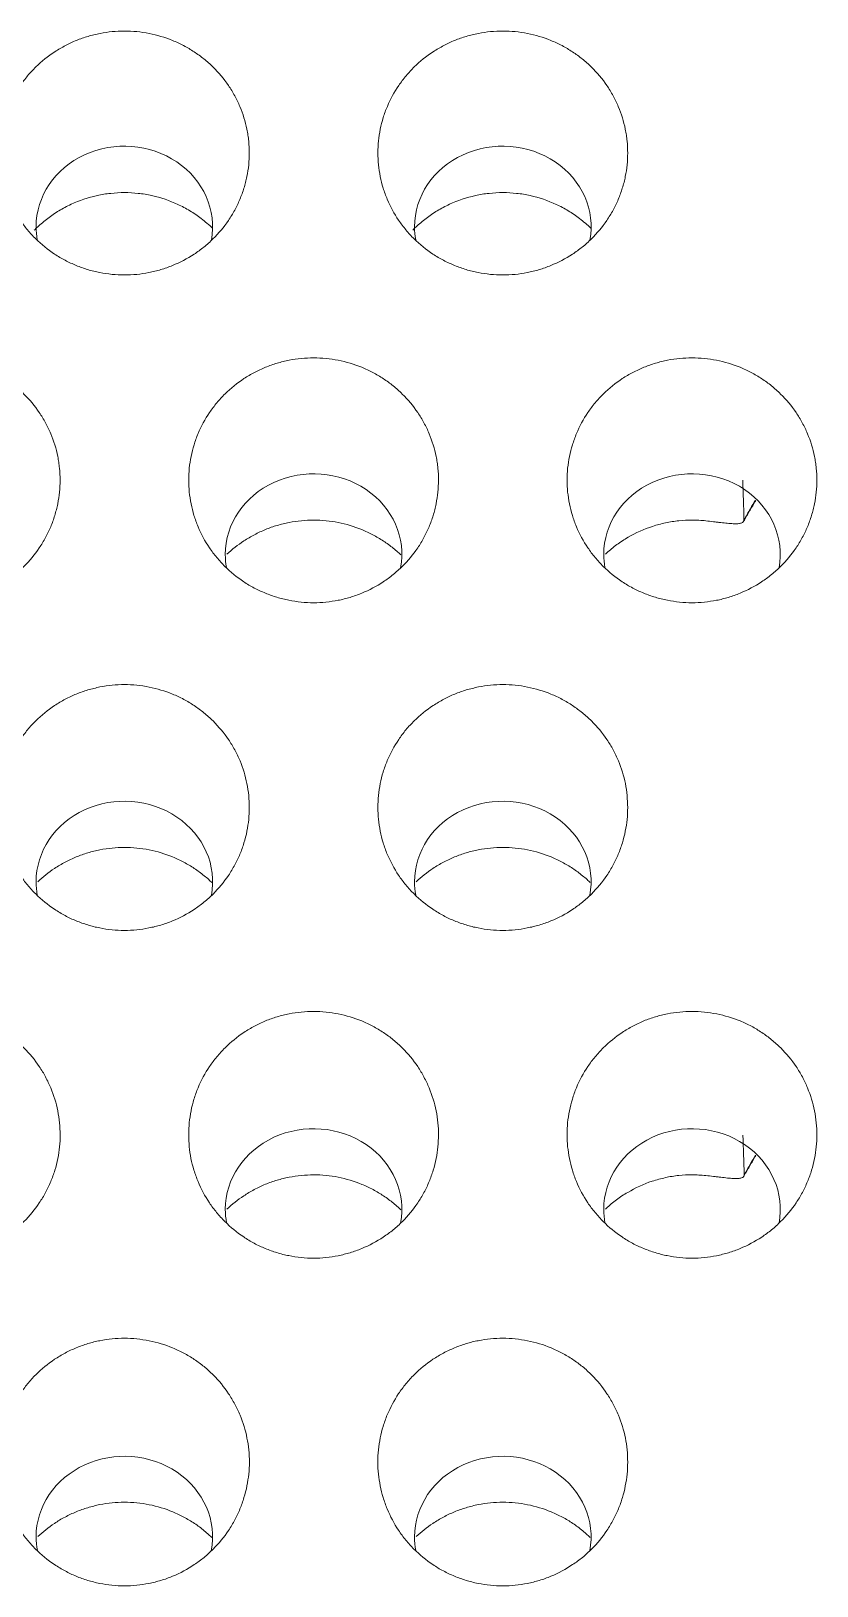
# Model space of a CAD drawing. Header units: inches. Extents: x 3778 to 56227, y -16914 to 35091.
# Drawn here: x 43227.03 to 43233.24, y -12606.92 to -12594.64 of the extents above; entities that cross this region are included whole.
import ezdxf

# ---------------------------------------------------------------- set-up
doc = ezdxf.new("R2010")
doc.units = ezdxf.units.IN
doc.header["$LTSCALE"] = 100
doc.header["$MEASUREMENT"] = 0
doc.layers.add('2-con', color=2, linetype='Continuous')
doc.layers.add('mark-B', color=2, linetype='Continuous', lineweight=20)

# ---------------------------------------------------------------- blocks, each defined once
blk = doc.blocks.new('무풍1WAY 대형')
at = {"layer": 'mark-B'}
for centre, start_param, end_param in [((-546.709, -472.419), 2.96861, 6.283185), ((-546.709, -472.419), 0, 0.168862), ((-543.721, -472.419), 2.96861, 6.283185), ((-543.721, -472.419), 0, 0.168862), ((-548.203, -475.007), 2.969888, 6.283185), ((-548.203, -475.007), 0, 0.167684), ((-545.215, -475.007), 2.969888, 6.283185), ((-545.215, -475.007), 0, 0.167684), ((-546.709, -477.594), 2.971066, 6.283185), ((-546.709, -477.594), 0, 0.166405), ((-543.721, -477.594), 2.971066, 6.283185), ((-543.721, -477.594), 0, 0.166405), ((-548.203, -480.181), 2.972336, 6.283185), ((-548.203, -480.181), 0, 0.165127), ((-545.215, -480.181), 2.972336, 6.283185), ((-545.215, -480.181), 0, 0.165127), ((-546.709, -482.769), 2.973615, 6.283185), ((-546.709, -482.769), 0, 0.163856), ((-543.721, -482.769), 2.973615, 6.283185), ((-543.721, -482.769), 0, 0.163856)]:
    blk.add_ellipse(centre, major_axis=(0.697, 0), ratio=0.913545, start_param=start_param, end_param=end_param, dxfattribs=at)
for points, knots in [([(-546.709, -472.032), (-546.643, -472.032), (-546.578, -472.039), (-546.497, -472.055), (-546.481, -472.059), (-546.45, -472.067), (-546.434, -472.071), (-546.388, -472.085), (-546.327, -472.107), (-546.268, -472.135), (-546.211, -472.165), (-546.183, -472.182), (-546.102, -472.237), (-546.053, -472.277), (-545.985, -472.345), (-545.964, -472.369), (-545.923, -472.419), (-545.903, -472.445), (-545.85, -472.525), (-545.821, -472.581), (-545.784, -472.669), (-545.773, -472.7), (-545.755, -472.761), (-545.747, -472.791), (-545.729, -472.884), (-545.722, -472.947), (-545.722, -473.043), (-545.724, -473.075), (-545.73, -473.138), (-545.74, -473.201), (-545.755, -473.262), (-545.773, -473.323), (-545.784, -473.353), (-545.821, -473.442), (-545.851, -473.498), (-545.904, -473.577), (-545.923, -473.603), (-545.964, -473.653), (-545.986, -473.677), (-546.054, -473.745), (-546.104, -473.786), (-546.171, -473.831), (-546.185, -473.839), (-546.213, -473.856), (-546.227, -473.864), (-546.27, -473.887), (-546.328, -473.914), (-546.404, -473.942), (-546.452, -473.955), (-546.483, -473.963), (-546.499, -473.966), (-546.58, -473.982), (-546.644, -473.988), (-546.742, -473.988), (-546.774, -473.987), (-546.84, -473.98), (-546.872, -473.975), (-546.968, -473.956), (-547.029, -473.938), (-547.12, -473.9), (-547.149, -473.886), (-547.206, -473.856), (-547.262, -473.822), (-547.326, -473.775), (-547.363, -473.743), (-547.387, -473.721), (-547.398, -473.71), (-547.456, -473.653), (-547.496, -473.603), (-547.549, -473.524), (-547.565, -473.497), (-547.588, -473.454), (-547.595, -473.44), (-547.609, -473.411), (-547.615, -473.396), (-547.646, -473.323), (-547.664, -473.262), (-547.683, -473.169), (-547.687, -473.138), (-547.694, -473.074), (-547.695, -473.042), (-547.695, -472.947), (-547.689, -472.884), (-547.67, -472.791), (-547.663, -472.76), (-547.644, -472.699), (-547.623, -472.639), (-547.589, -472.567), (-547.565, -472.525), (-547.549, -472.498), (-547.54, -472.484), (-547.495, -472.417), (-547.455, -472.368), (-547.387, -472.3), (-547.363, -472.278), (-547.326, -472.247), (-547.313, -472.237), (-547.287, -472.218), (-547.273, -472.209), (-547.206, -472.164), (-547.149, -472.133), (-547.074, -472.102), (-547.059, -472.096), (-547.029, -472.085), (-547.013, -472.08), (-546.966, -472.066), (-546.935, -472.058), (-546.839, -472.039), (-546.775, -472.032), (-546.709, -472.032)], [0, 0, 0, 0, 0.03125, 0.03125, 0.039062, 0.039062, 0.046875, 0.046875, 0.0625, 0.078125, 0.078125, 0.09375, 0.09375, 0.125, 0.125, 0.140625, 0.140625, 0.15625, 0.15625, 0.1875, 0.1875, 0.203125, 0.203125, 0.21875, 0.21875, 0.25, 0.25, 0.265625, 0.265625, 0.28125, 0.296875, 0.296875, 0.3125, 0.3125, 0.34375, 0.34375, 0.359375, 0.359375, 0.375, 0.375, 0.40625, 0.40625, 0.414063, 0.414063, 0.421875, 0.421875, 0.4375, 0.453125, 0.460938, 0.460938, 0.46875, 0.46875, 0.5, 0.5, 0.515625, 0.515625, 0.53125, 0.53125, 0.5625, 0.5625, 0.578125, 0.578125, 0.59375, 0.609375, 0.617188, 0.617188, 0.625, 0.625, 0.65625, 0.65625, 0.671875, 0.671875, 0.679688, 0.679688, 0.6875, 0.6875, 0.71875, 0.71875, 0.734375, 0.734375, 0.75, 0.75, 0.78125, 0.78125, 0.796875, 0.796875, 0.8125, 0.828125, 0.835938, 0.835938, 0.84375, 0.84375, 0.875, 0.875, 0.890625, 0.890625, 0.898438, 0.898438, 0.90625, 0.90625, 0.9375, 0.9375, 0.945313, 0.945313, 0.953125, 0.953125, 0.96875, 0.96875, 1, 1, 1, 1]), ([(-543.721, -472.032), (-543.655, -472.032), (-543.59, -472.039), (-543.51, -472.055), (-543.494, -472.059), (-543.462, -472.067), (-543.447, -472.071), (-543.4, -472.085), (-543.339, -472.107), (-543.281, -472.135), (-543.224, -472.165), (-543.196, -472.182), (-543.115, -472.237), (-543.065, -472.277), (-542.998, -472.345), (-542.976, -472.369), (-542.935, -472.419), (-542.916, -472.445), (-542.863, -472.525), (-542.833, -472.581), (-542.796, -472.669), (-542.786, -472.7), (-542.767, -472.761), (-542.76, -472.791), (-542.741, -472.884), (-542.735, -472.947), (-542.735, -473.043), (-542.736, -473.075), (-542.743, -473.138), (-542.752, -473.201), (-542.767, -473.262), (-542.786, -473.323), (-542.797, -473.353), (-542.833, -473.442), (-542.863, -473.498), (-542.917, -473.577), (-542.936, -473.603), (-542.977, -473.653), (-542.998, -473.677), (-543.066, -473.745), (-543.116, -473.786), (-543.184, -473.831), (-543.197, -473.839), (-543.225, -473.856), (-543.239, -473.864), (-543.282, -473.887), (-543.341, -473.914), (-543.417, -473.942), (-543.464, -473.955), (-543.496, -473.963), (-543.512, -473.966), (-543.592, -473.982), (-543.657, -473.988), (-543.754, -473.988), (-543.787, -473.987), (-543.852, -473.98), (-543.884, -473.975), (-543.98, -473.956), (-544.042, -473.938), (-544.132, -473.9), (-544.162, -473.886), (-544.219, -473.856), (-544.274, -473.822), (-544.339, -473.775), (-544.375, -473.743), (-544.399, -473.721), (-544.411, -473.71), (-544.468, -473.653), (-544.508, -473.603), (-544.561, -473.524), (-544.578, -473.497), (-544.6, -473.454), (-544.608, -473.44), (-544.621, -473.411), (-544.628, -473.396), (-544.658, -473.323), (-544.677, -473.262), (-544.695, -473.169), (-544.7, -473.138), (-544.706, -473.074), (-544.708, -473.042), (-544.708, -472.947), (-544.701, -472.884), (-544.683, -472.791), (-544.675, -472.76), (-544.656, -472.699), (-544.635, -472.639), (-544.601, -472.567), (-544.578, -472.525), (-544.561, -472.498), (-544.553, -472.484), (-544.508, -472.417), (-544.467, -472.368), (-544.399, -472.3), (-544.376, -472.278), (-544.338, -472.247), (-544.325, -472.237), (-544.299, -472.218), (-544.286, -472.209), (-544.219, -472.164), (-544.162, -472.133), (-544.087, -472.102), (-544.072, -472.096), (-544.041, -472.085), (-544.025, -472.08), (-543.979, -472.066), (-543.947, -472.058), (-543.852, -472.039), (-543.787, -472.032), (-543.721, -472.032)], [0, 0, 0, 0, 0.03125, 0.03125, 0.039062, 0.039062, 0.046875, 0.046875, 0.0625, 0.078125, 0.078125, 0.09375, 0.09375, 0.125, 0.125, 0.140625, 0.140625, 0.15625, 0.15625, 0.1875, 0.1875, 0.203125, 0.203125, 0.21875, 0.21875, 0.25, 0.25, 0.265625, 0.265625, 0.28125, 0.296875, 0.296875, 0.3125, 0.3125, 0.34375, 0.34375, 0.359375, 0.359375, 0.375, 0.375, 0.40625, 0.40625, 0.414063, 0.414063, 0.421875, 0.421875, 0.4375, 0.453125, 0.460938, 0.460938, 0.46875, 0.46875, 0.5, 0.5, 0.515625, 0.515625, 0.53125, 0.53125, 0.5625, 0.5625, 0.578125, 0.578125, 0.59375, 0.609375, 0.617188, 0.617188, 0.625, 0.625, 0.65625, 0.65625, 0.671875, 0.671875, 0.679688, 0.679688, 0.6875, 0.6875, 0.71875, 0.71875, 0.734375, 0.734375, 0.75, 0.75, 0.78125, 0.78125, 0.796875, 0.796875, 0.8125, 0.828125, 0.835937, 0.835937, 0.84375, 0.84375, 0.875, 0.875, 0.890625, 0.890625, 0.898437, 0.898437, 0.90625, 0.90625, 0.9375, 0.9375, 0.945312, 0.945312, 0.953125, 0.953125, 0.96875, 0.96875, 1, 1, 1, 1]), ([(-546.025, -472.421), (-546.065, -472.46), (-546.109, -472.494), (-546.17, -472.535), (-546.183, -472.544), (-546.212, -472.56), (-546.226, -472.568), (-546.269, -472.591), (-546.327, -472.619), (-546.404, -472.646), (-546.451, -472.659), (-546.483, -472.667), (-546.499, -472.671), (-546.579, -472.687), (-546.644, -472.693), (-546.742, -472.693), (-546.774, -472.692), (-546.84, -472.685), (-546.872, -472.68), (-546.968, -472.661), (-547.03, -472.642), (-547.106, -472.611), (-547.121, -472.604), (-547.15, -472.59), (-547.165, -472.583), (-547.208, -472.56), (-547.263, -472.527), (-547.328, -472.479), (-547.364, -472.447), (-547.384, -472.429), (-547.391, -472.422), (-547.399, -472.415)], [0, 0, 0, 0, 0.111769, 0.111769, 0.143924, 0.143924, 0.176078, 0.176078, 0.240387, 0.304695, 0.33685, 0.33685, 0.369004, 0.369004, 0.497622, 0.497622, 0.56193, 0.56193, 0.626239, 0.626239, 0.754857, 0.754857, 0.787011, 0.787011, 0.819165, 0.819165, 0.883474, 0.947783, 0.979937, 0.979937, 1, 1, 1, 1]), ([(-543.037, -472.421), (-543.078, -472.46), (-543.122, -472.494), (-543.182, -472.535), (-543.196, -472.544), (-543.224, -472.56), (-543.238, -472.568), (-543.281, -472.591), (-543.34, -472.619), (-543.416, -472.646), (-543.463, -472.659), (-543.495, -472.667), (-543.511, -472.671), (-543.592, -472.687), (-543.656, -472.693), (-543.754, -472.693), (-543.787, -472.692), (-543.852, -472.685), (-543.885, -472.68), (-543.981, -472.661), (-544.043, -472.642), (-544.118, -472.611), (-544.133, -472.604), (-544.163, -472.59), (-544.177, -472.583), (-544.22, -472.56), (-544.276, -472.527), (-544.34, -472.479), (-544.377, -472.447), (-544.396, -472.429), (-544.404, -472.422), (-544.411, -472.415)], [0, 0, 0, 0, 0.111769, 0.111769, 0.143924, 0.143924, 0.176078, 0.176078, 0.240387, 0.304695, 0.33685, 0.33685, 0.369004, 0.369004, 0.497622, 0.497622, 0.56193, 0.56193, 0.626239, 0.626239, 0.754857, 0.754857, 0.787011, 0.787011, 0.819165, 0.819165, 0.883474, 0.947783, 0.979937, 0.979937, 1, 1, 1, 1]), ([(-548.203, -474.621), (-548.137, -474.621), (-548.072, -474.628), (-547.991, -474.644), (-547.975, -474.647), (-547.944, -474.655), (-547.928, -474.66), (-547.882, -474.674), (-547.821, -474.696), (-547.762, -474.723), (-547.705, -474.754), (-547.677, -474.771), (-547.597, -474.825), (-547.547, -474.865), (-547.479, -474.933), (-547.458, -474.957), (-547.417, -475.007), (-547.398, -475.032), (-547.344, -475.112), (-547.315, -475.168), (-547.278, -475.256), (-547.267, -475.286), (-547.249, -475.347), (-547.241, -475.378), (-547.223, -475.47), (-547.216, -475.533), (-547.216, -475.629), (-547.218, -475.66), (-547.224, -475.723), (-547.233, -475.785), (-547.249, -475.847), (-547.267, -475.908), (-547.278, -475.938), (-547.315, -476.026), (-547.345, -476.082), (-547.398, -476.161), (-547.417, -476.187), (-547.458, -476.236), (-547.48, -476.26), (-547.548, -476.328), (-547.598, -476.368), (-547.665, -476.413), (-547.679, -476.422), (-547.707, -476.438), (-547.721, -476.446), (-547.764, -476.469), (-547.822, -476.497), (-547.899, -476.524), (-547.946, -476.537), (-547.977, -476.544), (-547.993, -476.548), (-548.074, -476.564), (-548.138, -476.57), (-548.235, -476.57), (-548.268, -476.568), (-548.333, -476.562), (-548.366, -476.557), (-548.461, -476.538), (-548.523, -476.52), (-548.613, -476.482), (-548.643, -476.468), (-548.7, -476.438), (-548.755, -476.405), (-548.82, -476.357), (-548.856, -476.326), (-548.88, -476.304), (-548.892, -476.293), (-548.949, -476.236), (-548.99, -476.187), (-549.043, -476.108), (-549.059, -476.081), (-549.082, -476.038), (-549.089, -476.024), (-549.103, -475.995), (-549.109, -475.981), (-549.139, -475.907), (-549.158, -475.847), (-549.176, -475.754), (-549.181, -475.723), (-549.187, -475.659), (-549.189, -475.627), (-549.189, -475.533), (-549.183, -475.47), (-549.164, -475.377), (-549.156, -475.346), (-549.138, -475.285), (-549.116, -475.225), (-549.082, -475.154), (-549.059, -475.112), (-549.042, -475.085), (-549.034, -475.071), (-548.989, -475.004), (-548.948, -474.955), (-548.88, -474.888), (-548.857, -474.866), (-548.819, -474.835), (-548.806, -474.825), (-548.78, -474.806), (-548.767, -474.797), (-548.7, -474.752), (-548.643, -474.722), (-548.568, -474.691), (-548.553, -474.685), (-548.522, -474.674), (-548.506, -474.669), (-548.46, -474.655), (-548.428, -474.647), (-548.333, -474.628), (-548.268, -474.621), (-548.203, -474.621)], [0, 0, 0, 0, 0.03125, 0.03125, 0.039063, 0.039063, 0.046875, 0.046875, 0.0625, 0.078125, 0.078125, 0.09375, 0.09375, 0.125, 0.125, 0.140625, 0.140625, 0.15625, 0.15625, 0.1875, 0.1875, 0.203125, 0.203125, 0.21875, 0.21875, 0.25, 0.25, 0.265625, 0.265625, 0.28125, 0.296875, 0.296875, 0.3125, 0.3125, 0.34375, 0.34375, 0.359375, 0.359375, 0.375, 0.375, 0.40625, 0.40625, 0.414062, 0.414062, 0.421875, 0.421875, 0.4375, 0.453125, 0.460937, 0.460937, 0.46875, 0.46875, 0.5, 0.5, 0.515625, 0.515625, 0.53125, 0.53125, 0.5625, 0.5625, 0.578125, 0.578125, 0.59375, 0.609375, 0.617187, 0.617187, 0.625, 0.625, 0.65625, 0.65625, 0.671875, 0.671875, 0.679687, 0.679687, 0.6875, 0.6875, 0.71875, 0.71875, 0.734375, 0.734375, 0.75, 0.75, 0.78125, 0.78125, 0.796875, 0.796875, 0.8125, 0.828125, 0.835937, 0.835937, 0.84375, 0.84375, 0.875, 0.875, 0.890625, 0.890625, 0.898437, 0.898437, 0.90625, 0.90625, 0.9375, 0.9375, 0.945312, 0.945312, 0.953125, 0.953125, 0.96875, 0.96875, 1, 1, 1, 1]), ([(-545.215, -474.621), (-545.149, -474.621), (-545.084, -474.628), (-545.004, -474.644), (-544.988, -474.647), (-544.956, -474.655), (-544.941, -474.66), (-544.894, -474.674), (-544.833, -474.696), (-544.775, -474.723), (-544.718, -474.754), (-544.69, -474.771), (-544.609, -474.825), (-544.56, -474.865), (-544.492, -474.933), (-544.47, -474.957), (-544.429, -475.007), (-544.41, -475.032), (-544.357, -475.112), (-544.327, -475.168), (-544.29, -475.256), (-544.28, -475.286), (-544.261, -475.347), (-544.253, -475.378), (-544.235, -475.47), (-544.229, -475.533), (-544.229, -475.629), (-544.23, -475.66), (-544.237, -475.723), (-544.246, -475.785), (-544.261, -475.847), (-544.28, -475.908), (-544.291, -475.938), (-544.327, -476.026), (-544.357, -476.082), (-544.411, -476.161), (-544.43, -476.187), (-544.471, -476.236), (-544.493, -476.26), (-544.561, -476.328), (-544.61, -476.368), (-544.678, -476.413), (-544.692, -476.422), (-544.719, -476.438), (-544.734, -476.446), (-544.776, -476.469), (-544.835, -476.497), (-544.911, -476.524), (-544.958, -476.537), (-544.99, -476.544), (-545.006, -476.548), (-545.086, -476.564), (-545.15, -476.57), (-545.248, -476.57), (-545.28, -476.568), (-545.346, -476.562), (-545.378, -476.557), (-545.473, -476.538), (-545.535, -476.52), (-545.625, -476.482), (-545.655, -476.468), (-545.712, -476.438), (-545.768, -476.405), (-545.832, -476.357), (-545.869, -476.326), (-545.893, -476.304), (-545.904, -476.293), (-545.962, -476.236), (-546.002, -476.187), (-546.055, -476.108), (-546.071, -476.081), (-546.094, -476.038), (-546.101, -476.024), (-546.115, -475.995), (-546.121, -475.981), (-546.152, -475.907), (-546.17, -475.847), (-546.189, -475.754), (-546.194, -475.723), (-546.2, -475.659), (-546.201, -475.627), (-546.201, -475.533), (-546.195, -475.47), (-546.176, -475.377), (-546.169, -475.346), (-546.15, -475.285), (-546.129, -475.225), (-546.095, -475.154), (-546.071, -475.112), (-546.055, -475.085), (-546.046, -475.071), (-546.001, -475.004), (-545.961, -474.955), (-545.893, -474.888), (-545.869, -474.866), (-545.831, -474.835), (-545.819, -474.825), (-545.793, -474.806), (-545.779, -474.797), (-545.712, -474.752), (-545.655, -474.722), (-545.58, -474.691), (-545.565, -474.685), (-545.534, -474.674), (-545.519, -474.669), (-545.472, -474.655), (-545.441, -474.647), (-545.345, -474.628), (-545.281, -474.621), (-545.215, -474.621)], [0, 0, 0, 0, 0.03125, 0.03125, 0.039062, 0.039062, 0.046875, 0.046875, 0.0625, 0.078125, 0.078125, 0.09375, 0.09375, 0.125, 0.125, 0.140625, 0.140625, 0.15625, 0.15625, 0.1875, 0.1875, 0.203125, 0.203125, 0.21875, 0.21875, 0.25, 0.25, 0.265625, 0.265625, 0.28125, 0.296875, 0.296875, 0.3125, 0.3125, 0.34375, 0.34375, 0.359375, 0.359375, 0.375, 0.375, 0.40625, 0.40625, 0.414063, 0.414063, 0.421875, 0.421875, 0.4375, 0.453125, 0.460938, 0.460938, 0.46875, 0.46875, 0.5, 0.5, 0.515625, 0.515625, 0.53125, 0.53125, 0.5625, 0.5625, 0.578125, 0.578125, 0.59375, 0.609375, 0.617188, 0.617188, 0.625, 0.625, 0.65625, 0.65625, 0.671875, 0.671875, 0.679688, 0.679688, 0.6875, 0.6875, 0.71875, 0.71875, 0.734375, 0.734375, 0.75, 0.75, 0.78125, 0.78125, 0.796875, 0.796875, 0.8125, 0.828125, 0.835938, 0.835938, 0.84375, 0.84375, 0.875, 0.875, 0.890625, 0.890625, 0.898438, 0.898438, 0.90625, 0.90625, 0.9375, 0.9375, 0.945313, 0.945313, 0.953125, 0.953125, 0.96875, 0.96875, 1, 1, 1, 1]), ([(-542.227, -474.621), (-542.162, -474.621), (-542.097, -474.628), (-542.016, -474.644), (-542, -474.647), (-541.969, -474.655), (-541.953, -474.66), (-541.907, -474.674), (-541.846, -474.696), (-541.787, -474.723), (-541.73, -474.754), (-541.702, -474.771), (-541.621, -474.825), (-541.572, -474.865), (-541.504, -474.933), (-541.482, -474.957), (-541.441, -475.007), (-541.422, -475.032), (-541.369, -475.112), (-541.339, -475.168), (-541.303, -475.256), (-541.292, -475.286), (-541.274, -475.347), (-541.266, -475.378), (-541.247, -475.47), (-541.241, -475.533), (-541.241, -475.629), (-541.243, -475.66), (-541.249, -475.723), (-541.258, -475.785), (-541.274, -475.847), (-541.292, -475.908), (-541.303, -475.938), (-541.34, -476.026), (-541.37, -476.082), (-541.423, -476.161), (-541.442, -476.187), (-541.483, -476.236), (-541.505, -476.26), (-541.573, -476.328), (-541.623, -476.368), (-541.69, -476.413), (-541.704, -476.422), (-541.732, -476.438), (-541.746, -476.446), (-541.789, -476.469), (-541.847, -476.497), (-541.923, -476.524), (-541.971, -476.537), (-542.002, -476.544), (-542.018, -476.548), (-542.098, -476.564), (-542.163, -476.57), (-542.26, -476.57), (-542.293, -476.568), (-542.358, -476.562), (-542.391, -476.557), (-542.486, -476.538), (-542.548, -476.52), (-542.638, -476.482), (-542.668, -476.468), (-542.725, -476.438), (-542.78, -476.405), (-542.844, -476.357), (-542.881, -476.326), (-542.905, -476.304), (-542.917, -476.293), (-542.974, -476.236), (-543.014, -476.187), (-543.067, -476.108), (-543.084, -476.081), (-543.106, -476.038), (-543.114, -476.024), (-543.127, -475.995), (-543.134, -475.981), (-543.164, -475.907), (-543.183, -475.847), (-543.201, -475.754), (-543.206, -475.723), (-543.212, -475.659), (-543.214, -475.627), (-543.214, -475.533), (-543.208, -475.47), (-543.189, -475.377), (-543.181, -475.346), (-543.163, -475.285), (-543.141, -475.225), (-543.107, -475.154), (-543.084, -475.112), (-543.067, -475.085), (-543.058, -475.071), (-543.014, -475.004), (-542.973, -474.955), (-542.905, -474.888), (-542.881, -474.866), (-542.844, -474.835), (-542.831, -474.825), (-542.805, -474.806), (-542.792, -474.797), (-542.725, -474.752), (-542.668, -474.722), (-542.593, -474.691), (-542.578, -474.685), (-542.547, -474.674), (-542.531, -474.669), (-542.485, -474.655), (-542.453, -474.647), (-542.358, -474.628), (-542.293, -474.621), (-542.227, -474.621)], [0, 0, 0, 0, 0.03125, 0.03125, 0.039062, 0.039062, 0.046875, 0.046875, 0.0625, 0.078125, 0.078125, 0.09375, 0.09375, 0.125, 0.125, 0.140625, 0.140625, 0.15625, 0.15625, 0.1875, 0.1875, 0.203125, 0.203125, 0.21875, 0.21875, 0.25, 0.25, 0.265625, 0.265625, 0.28125, 0.296875, 0.296875, 0.3125, 0.3125, 0.34375, 0.34375, 0.359375, 0.359375, 0.375, 0.375, 0.40625, 0.40625, 0.414062, 0.414062, 0.421875, 0.421875, 0.4375, 0.453125, 0.460937, 0.460937, 0.46875, 0.46875, 0.5, 0.5, 0.515625, 0.515625, 0.53125, 0.53125, 0.5625, 0.5625, 0.578125, 0.578125, 0.59375, 0.609375, 0.617187, 0.617187, 0.625, 0.625, 0.65625, 0.65625, 0.671875, 0.671875, 0.679687, 0.679687, 0.6875, 0.6875, 0.71875, 0.71875, 0.734375, 0.734375, 0.75, 0.75, 0.78125, 0.78125, 0.796875, 0.796875, 0.8125, 0.828125, 0.835937, 0.835937, 0.84375, 0.84375, 0.875, 0.875, 0.890625, 0.890625, 0.898437, 0.898437, 0.90625, 0.90625, 0.9375, 0.9375, 0.945313, 0.945313, 0.953125, 0.953125, 0.96875, 0.96875, 1, 1, 1, 1]), ([(-548.311, -475.274), (-548.293, -475.275), (-548.275, -475.277), (-548.24, -475.279), (-548.222, -475.279), (-548.169, -475.28), (-548.098, -475.276), (-548.027, -475.265), (-547.975, -475.253), (-547.957, -475.249), (-547.923, -475.24), (-547.905, -475.234), (-547.821, -475.207), (-547.757, -475.177), (-547.68, -475.132), (-547.665, -475.123), (-547.635, -475.103), (-547.592, -475.072), (-547.549, -475.036), (-547.521, -475.01), (-547.519, -475.008)], [0, 0, 0, 0, 0.06177, 0.06177, 0.123541, 0.123541, 0.247081, 0.370622, 0.370622, 0.432393, 0.432393, 0.494163, 0.494163, 0.741244, 0.741244, 0.803015, 0.803015, 0.864785, 0.988326, 1, 1, 1, 1]), ([(-544.531, -475.008), (-544.572, -475.047), (-544.616, -475.082), (-544.677, -475.122), (-544.69, -475.131), (-544.718, -475.147), (-544.733, -475.155), (-544.775, -475.178), (-544.834, -475.206), (-544.91, -475.233), (-544.958, -475.246), (-544.989, -475.254), (-545.005, -475.257), (-545.086, -475.273), (-545.15, -475.279), (-545.248, -475.279), (-545.281, -475.278), (-545.346, -475.271), (-545.378, -475.267), (-545.474, -475.248), (-545.536, -475.229), (-545.611, -475.198), (-545.626, -475.191), (-545.656, -475.177), (-545.67, -475.17), (-545.713, -475.147), (-545.769, -475.114), (-545.833, -475.066), (-545.87, -475.035), (-545.89, -475.017), (-545.897, -475.01), (-545.905, -475.002)], [0, 0, 0, 0, 0.112331, 0.112331, 0.144444, 0.144444, 0.176557, 0.176557, 0.240784, 0.30501, 0.337123, 0.337123, 0.369236, 0.369236, 0.497688, 0.497688, 0.561914, 0.561914, 0.62614, 0.62614, 0.754592, 0.754592, 0.786705, 0.786705, 0.818818, 0.818818, 0.883045, 0.947271, 0.979384, 0.979384, 1, 1, 1, 1]), ([(-548.615, -475.28), (-548.631, -475.308), (-548.647, -475.335), (-548.676, -475.387), (-548.69, -475.41), (-548.704, -475.434)], [0, 0, 0, 0, 0.537532, 0.537532, 1, 1, 1, 1]), ([(-548.311, -475.274), (-548.332, -475.271), (-548.352, -475.269), (-548.382, -475.266), (-548.392, -475.264), (-548.411, -475.262), (-548.421, -475.261), (-548.448, -475.258), (-548.466, -475.256), (-548.491, -475.253), (-548.499, -475.253), (-548.515, -475.251), (-548.529, -475.251), (-548.542, -475.25), (-548.555, -475.25), (-548.561, -475.25), (-548.577, -475.251), (-548.586, -475.253), (-548.597, -475.256), (-548.6, -475.258), (-548.606, -475.261), (-548.608, -475.263), (-548.613, -475.269), (-548.615, -475.274), (-548.615, -475.28)], [0, 0, 0, 0, 0.125, 0.125, 0.1875, 0.1875, 0.25, 0.25, 0.375, 0.375, 0.4375, 0.4375, 0.5, 0.5625, 0.5625, 0.625, 0.625, 0.75, 0.75, 0.8125, 0.8125, 0.875, 0.875, 1, 1, 1, 1]), ([(-546.709, -477.21), (-546.643, -477.21), (-546.578, -477.217), (-546.498, -477.233), (-546.482, -477.236), (-546.45, -477.244), (-546.435, -477.249), (-546.388, -477.263), (-546.327, -477.284), (-546.269, -477.312), (-546.212, -477.342), (-546.184, -477.359), (-546.103, -477.413), (-546.054, -477.453), (-545.986, -477.521), (-545.964, -477.544), (-545.923, -477.594), (-545.904, -477.62), (-545.851, -477.699), (-545.821, -477.754), (-545.784, -477.842), (-545.773, -477.872), (-545.755, -477.933), (-545.747, -477.964), (-545.729, -478.056), (-545.723, -478.119), (-545.723, -478.214), (-545.724, -478.246), (-545.73, -478.308), (-545.74, -478.37), (-545.755, -478.431), (-545.774, -478.492), (-545.785, -478.522), (-545.821, -478.61), (-545.851, -478.666), (-545.896, -478.731), (-545.905, -478.744), (-545.924, -478.77), (-545.934, -478.783), (-545.965, -478.82), (-545.987, -478.843), (-546.055, -478.911), (-546.104, -478.951), (-546.172, -478.996), (-546.186, -479.004), (-546.214, -479.021), (-546.228, -479.029), (-546.271, -479.051), (-546.329, -479.079), (-546.405, -479.106), (-546.452, -479.118), (-546.484, -479.126), (-546.5, -479.13), (-546.58, -479.146), (-546.644, -479.152), (-546.742, -479.152), (-546.774, -479.15), (-546.839, -479.144), (-546.872, -479.139), (-546.967, -479.12), (-547.029, -479.101), (-547.119, -479.065), (-547.149, -479.051), (-547.206, -479.02), (-547.261, -478.987), (-547.325, -478.94), (-547.362, -478.909), (-547.386, -478.887), (-547.398, -478.876), (-547.455, -478.819), (-547.495, -478.77), (-547.549, -478.692), (-547.565, -478.664), (-547.588, -478.622), (-547.595, -478.608), (-547.609, -478.579), (-547.615, -478.565), (-547.646, -478.492), (-547.664, -478.431), (-547.683, -478.339), (-547.687, -478.307), (-547.693, -478.244), (-547.695, -478.213), (-547.695, -478.118), (-547.689, -478.056), (-547.67, -477.963), (-547.662, -477.932), (-547.644, -477.871), (-547.622, -477.812), (-547.588, -477.741), (-547.565, -477.699), (-547.548, -477.672), (-547.54, -477.658), (-547.495, -477.592), (-547.454, -477.543), (-547.386, -477.475), (-547.362, -477.454), (-547.325, -477.423), (-547.312, -477.413), (-547.286, -477.394), (-547.273, -477.385), (-547.206, -477.34), (-547.149, -477.31), (-547.074, -477.279), (-547.059, -477.274), (-547.028, -477.263), (-547.012, -477.257), (-546.966, -477.243), (-546.934, -477.236), (-546.839, -477.217), (-546.774, -477.21), (-546.709, -477.21)], [0, 0, 0, 0, 0.03125, 0.03125, 0.039063, 0.039063, 0.046875, 0.046875, 0.0625, 0.078125, 0.078125, 0.09375, 0.09375, 0.125, 0.125, 0.140625, 0.140625, 0.15625, 0.15625, 0.1875, 0.1875, 0.203125, 0.203125, 0.21875, 0.21875, 0.25, 0.25, 0.265625, 0.265625, 0.28125, 0.296875, 0.296875, 0.3125, 0.3125, 0.34375, 0.34375, 0.351563, 0.351563, 0.359375, 0.359375, 0.375, 0.375, 0.40625, 0.40625, 0.414063, 0.414063, 0.421875, 0.421875, 0.4375, 0.453125, 0.460937, 0.460937, 0.46875, 0.46875, 0.5, 0.5, 0.515625, 0.515625, 0.53125, 0.53125, 0.5625, 0.5625, 0.578125, 0.578125, 0.59375, 0.609375, 0.617187, 0.617187, 0.625, 0.625, 0.65625, 0.65625, 0.671875, 0.671875, 0.679687, 0.679687, 0.6875, 0.6875, 0.71875, 0.71875, 0.734375, 0.734375, 0.75, 0.75, 0.78125, 0.78125, 0.796875, 0.796875, 0.8125, 0.828125, 0.835937, 0.835937, 0.84375, 0.84375, 0.875, 0.875, 0.890625, 0.890625, 0.898437, 0.898437, 0.90625, 0.90625, 0.9375, 0.9375, 0.945312, 0.945312, 0.953125, 0.953125, 0.96875, 0.96875, 1, 1, 1, 1]), ([(-543.721, -477.21), (-543.656, -477.21), (-543.591, -477.217), (-543.51, -477.233), (-543.494, -477.236), (-543.463, -477.244), (-543.447, -477.249), (-543.401, -477.263), (-543.34, -477.284), (-543.281, -477.312), (-543.224, -477.342), (-543.196, -477.359), (-543.116, -477.413), (-543.066, -477.453), (-542.998, -477.521), (-542.977, -477.544), (-542.936, -477.594), (-542.916, -477.62), (-542.863, -477.699), (-542.833, -477.754), (-542.797, -477.842), (-542.786, -477.872), (-542.767, -477.933), (-542.76, -477.964), (-542.741, -478.056), (-542.735, -478.119), (-542.735, -478.214), (-542.737, -478.246), (-542.743, -478.308), (-542.752, -478.37), (-542.768, -478.431), (-542.786, -478.492), (-542.797, -478.522), (-542.834, -478.61), (-542.864, -478.666), (-542.908, -478.731), (-542.918, -478.744), (-542.937, -478.77), (-542.947, -478.783), (-542.977, -478.82), (-542.999, -478.843), (-543.067, -478.911), (-543.117, -478.951), (-543.184, -478.996), (-543.198, -479.004), (-543.226, -479.021), (-543.24, -479.029), (-543.283, -479.051), (-543.341, -479.079), (-543.417, -479.106), (-543.465, -479.118), (-543.496, -479.126), (-543.512, -479.13), (-543.592, -479.146), (-543.657, -479.152), (-543.754, -479.152), (-543.787, -479.15), (-543.852, -479.144), (-543.884, -479.139), (-543.98, -479.12), (-544.041, -479.101), (-544.131, -479.065), (-544.161, -479.051), (-544.218, -479.02), (-544.273, -478.987), (-544.338, -478.94), (-544.374, -478.909), (-544.398, -478.887), (-544.41, -478.876), (-544.467, -478.819), (-544.508, -478.77), (-544.561, -478.692), (-544.577, -478.664), (-544.6, -478.622), (-544.607, -478.608), (-544.621, -478.579), (-544.628, -478.565), (-544.658, -478.492), (-544.676, -478.431), (-544.695, -478.339), (-544.7, -478.307), (-544.706, -478.244), (-544.707, -478.213), (-544.707, -478.118), (-544.701, -478.056), (-544.683, -477.963), (-544.675, -477.932), (-544.656, -477.871), (-544.635, -477.812), (-544.601, -477.741), (-544.577, -477.699), (-544.561, -477.672), (-544.552, -477.658), (-544.507, -477.592), (-544.467, -477.543), (-544.399, -477.475), (-544.375, -477.454), (-544.337, -477.423), (-544.324, -477.413), (-544.298, -477.394), (-544.285, -477.385), (-544.218, -477.34), (-544.161, -477.31), (-544.086, -477.279), (-544.071, -477.274), (-544.04, -477.263), (-544.025, -477.257), (-543.978, -477.243), (-543.947, -477.236), (-543.851, -477.217), (-543.787, -477.21), (-543.721, -477.21)], [0, 0, 0, 0, 0.03125, 0.03125, 0.039062, 0.039062, 0.046875, 0.046875, 0.0625, 0.078125, 0.078125, 0.09375, 0.09375, 0.125, 0.125, 0.140625, 0.140625, 0.15625, 0.15625, 0.1875, 0.1875, 0.203125, 0.203125, 0.21875, 0.21875, 0.25, 0.25, 0.265625, 0.265625, 0.28125, 0.296875, 0.296875, 0.3125, 0.3125, 0.34375, 0.34375, 0.351562, 0.351562, 0.359375, 0.359375, 0.375, 0.375, 0.40625, 0.40625, 0.414062, 0.414062, 0.421875, 0.421875, 0.4375, 0.453125, 0.460937, 0.460937, 0.46875, 0.46875, 0.5, 0.5, 0.515625, 0.515625, 0.53125, 0.53125, 0.5625, 0.5625, 0.578125, 0.578125, 0.59375, 0.609375, 0.617187, 0.617187, 0.625, 0.625, 0.65625, 0.65625, 0.671875, 0.671875, 0.679687, 0.679687, 0.6875, 0.6875, 0.71875, 0.71875, 0.734375, 0.734375, 0.75, 0.75, 0.78125, 0.78125, 0.796875, 0.796875, 0.8125, 0.828125, 0.835937, 0.835937, 0.84375, 0.84375, 0.875, 0.875, 0.890625, 0.890625, 0.898437, 0.898437, 0.90625, 0.90625, 0.9375, 0.9375, 0.945312, 0.945312, 0.953125, 0.953125, 0.96875, 0.96875, 1, 1, 1, 1]), ([(-546.025, -477.595), (-546.066, -477.634), (-546.11, -477.669), (-546.171, -477.709), (-546.185, -477.718), (-546.213, -477.734), (-546.227, -477.742), (-546.27, -477.765), (-546.328, -477.792), (-546.404, -477.819), (-546.452, -477.832), (-546.483, -477.84), (-546.499, -477.844), (-546.58, -477.859), (-546.644, -477.866), (-546.742, -477.866), (-546.774, -477.864), (-546.84, -477.858), (-546.872, -477.853), (-546.968, -477.834), (-547.029, -477.815), (-547.12, -477.778), (-547.149, -477.764), (-547.207, -477.734), (-547.262, -477.701), (-547.326, -477.653), (-547.363, -477.622), (-547.383, -477.604), (-547.391, -477.597), (-547.398, -477.589)], [0, 0, 0, 0, 0.112843, 0.112843, 0.144919, 0.144919, 0.176995, 0.176995, 0.241147, 0.305299, 0.337375, 0.337375, 0.369451, 0.369451, 0.497755, 0.497755, 0.561907, 0.561907, 0.626059, 0.626059, 0.754363, 0.754363, 0.818515, 0.818515, 0.882667, 0.946819, 0.978895, 0.978895, 1, 1, 1, 1]), ([(-543.037, -477.595), (-543.078, -477.634), (-543.122, -477.669), (-543.183, -477.709), (-543.197, -477.718), (-543.225, -477.734), (-543.239, -477.742), (-543.282, -477.765), (-543.341, -477.792), (-543.417, -477.819), (-543.464, -477.832), (-543.496, -477.84), (-543.512, -477.844), (-543.592, -477.859), (-543.657, -477.866), (-543.754, -477.866), (-543.787, -477.864), (-543.852, -477.858), (-543.884, -477.853), (-543.98, -477.834), (-544.042, -477.815), (-544.132, -477.778), (-544.162, -477.764), (-544.219, -477.734), (-544.274, -477.701), (-544.339, -477.653), (-544.376, -477.622), (-544.395, -477.604), (-544.403, -477.597), (-544.411, -477.589)], [0, 0, 0, 0, 0.112843, 0.112843, 0.144919, 0.144919, 0.176995, 0.176995, 0.241147, 0.305299, 0.337375, 0.337375, 0.369451, 0.369451, 0.497755, 0.497755, 0.561907, 0.561907, 0.626059, 0.626059, 0.754363, 0.754363, 0.818515, 0.818515, 0.882667, 0.946819, 0.978895, 0.978895, 1, 1, 1, 1]), ([(-548.203, -479.799), (-548.137, -479.799), (-548.072, -479.806), (-547.992, -479.822), (-547.976, -479.825), (-547.944, -479.833), (-547.929, -479.837), (-547.882, -479.851), (-547.821, -479.873), (-547.763, -479.9), (-547.706, -479.93), (-547.678, -479.947), (-547.597, -480.001), (-547.548, -480.041), (-547.48, -480.108), (-547.458, -480.132), (-547.417, -480.181), (-547.398, -480.207), (-547.345, -480.286), (-547.315, -480.341), (-547.278, -480.429), (-547.267, -480.459), (-547.249, -480.519), (-547.241, -480.55), (-547.223, -480.642), (-547.216, -480.704), (-547.216, -480.831), (-547.223, -480.893), (-547.241, -480.985), (-547.249, -481.016), (-547.268, -481.076), (-547.279, -481.106), (-547.315, -481.194), (-547.345, -481.249), (-547.39, -481.315), (-547.399, -481.328), (-547.418, -481.353), (-547.428, -481.366), (-547.459, -481.403), (-547.481, -481.426), (-547.549, -481.493), (-547.598, -481.534), (-547.666, -481.578), (-547.68, -481.587), (-547.708, -481.603), (-547.722, -481.611), (-547.765, -481.633), (-547.823, -481.661), (-547.899, -481.687), (-547.946, -481.7), (-547.978, -481.708), (-547.994, -481.712), (-548.074, -481.727), (-548.138, -481.733), (-548.235, -481.733), (-548.268, -481.732), (-548.333, -481.725), (-548.365, -481.721), (-548.461, -481.702), (-548.522, -481.683), (-548.612, -481.647), (-548.642, -481.633), (-548.699, -481.603), (-548.754, -481.57), (-548.819, -481.523), (-548.855, -481.492), (-548.879, -481.47), (-548.891, -481.459), (-548.948, -481.403), (-548.989, -481.354), (-549.042, -481.275), (-549.059, -481.248), (-549.081, -481.206), (-549.088, -481.192), (-549.102, -481.163), (-549.109, -481.149), (-549.139, -481.076), (-549.158, -481.016), (-549.173, -480.939), (-549.176, -480.924), (-549.181, -480.892), (-549.182, -480.877), (-549.187, -480.829), (-549.189, -480.798), (-549.189, -480.704), (-549.182, -480.642), (-549.167, -480.564), (-549.163, -480.549), (-549.156, -480.518), (-549.151, -480.503), (-549.137, -480.457), (-549.116, -480.398), (-549.082, -480.327), (-549.058, -480.286), (-549.042, -480.259), (-549.033, -480.245), (-548.988, -480.179), (-548.948, -480.13), (-548.88, -480.063), (-548.856, -480.042), (-548.818, -480.011), (-548.805, -480.001), (-548.779, -479.982), (-548.766, -479.973), (-548.699, -479.929), (-548.642, -479.899), (-548.567, -479.868), (-548.552, -479.862), (-548.522, -479.851), (-548.506, -479.846), (-548.459, -479.832), (-548.428, -479.824), (-548.333, -479.806), (-548.268, -479.799), (-548.203, -479.799)], [0, 0, 0, 0, 0.03125, 0.03125, 0.039063, 0.039063, 0.046875, 0.046875, 0.0625, 0.078125, 0.078125, 0.09375, 0.09375, 0.125, 0.125, 0.140625, 0.140625, 0.15625, 0.15625, 0.1875, 0.1875, 0.203125, 0.203125, 0.21875, 0.21875, 0.25, 0.25, 0.28125, 0.28125, 0.296875, 0.296875, 0.3125, 0.3125, 0.34375, 0.34375, 0.351563, 0.351563, 0.359375, 0.359375, 0.375, 0.375, 0.40625, 0.40625, 0.414063, 0.414063, 0.421875, 0.421875, 0.4375, 0.453125, 0.460938, 0.460938, 0.46875, 0.46875, 0.5, 0.5, 0.515625, 0.515625, 0.53125, 0.53125, 0.5625, 0.5625, 0.578125, 0.578125, 0.59375, 0.609375, 0.617188, 0.617188, 0.625, 0.625, 0.65625, 0.65625, 0.671875, 0.671875, 0.679688, 0.679688, 0.6875, 0.6875, 0.71875, 0.71875, 0.726562, 0.726562, 0.734375, 0.734375, 0.75, 0.75, 0.78125, 0.78125, 0.789062, 0.789062, 0.796875, 0.796875, 0.8125, 0.828125, 0.835937, 0.835937, 0.84375, 0.84375, 0.875, 0.875, 0.890625, 0.890625, 0.898437, 0.898437, 0.90625, 0.90625, 0.9375, 0.9375, 0.945312, 0.945312, 0.953125, 0.953125, 0.96875, 0.96875, 1, 1, 1, 1]), ([(-545.215, -479.799), (-545.149, -479.799), (-545.084, -479.806), (-545.004, -479.822), (-544.988, -479.825), (-544.957, -479.833), (-544.941, -479.837), (-544.895, -479.851), (-544.834, -479.873), (-544.776, -479.9), (-544.718, -479.93), (-544.69, -479.947), (-544.61, -480.001), (-544.56, -480.041), (-544.492, -480.108), (-544.471, -480.132), (-544.43, -480.181), (-544.41, -480.207), (-544.357, -480.286), (-544.327, -480.341), (-544.291, -480.429), (-544.28, -480.459), (-544.261, -480.519), (-544.254, -480.55), (-544.235, -480.642), (-544.229, -480.704), (-544.229, -480.831), (-544.235, -480.893), (-544.254, -480.985), (-544.262, -481.016), (-544.28, -481.076), (-544.291, -481.106), (-544.328, -481.194), (-544.358, -481.249), (-544.402, -481.315), (-544.412, -481.328), (-544.431, -481.353), (-544.441, -481.366), (-544.472, -481.403), (-544.493, -481.426), (-544.561, -481.493), (-544.611, -481.534), (-544.678, -481.578), (-544.692, -481.587), (-544.72, -481.603), (-544.734, -481.611), (-544.777, -481.633), (-544.835, -481.661), (-544.911, -481.687), (-544.959, -481.7), (-544.99, -481.708), (-545.006, -481.712), (-545.086, -481.727), (-545.151, -481.733), (-545.248, -481.733), (-545.28, -481.732), (-545.346, -481.725), (-545.378, -481.721), (-545.473, -481.702), (-545.535, -481.683), (-545.625, -481.647), (-545.655, -481.633), (-545.712, -481.603), (-545.767, -481.57), (-545.831, -481.523), (-545.868, -481.492), (-545.892, -481.47), (-545.904, -481.459), (-545.961, -481.403), (-546.001, -481.354), (-546.055, -481.275), (-546.071, -481.248), (-546.094, -481.206), (-546.101, -481.192), (-546.115, -481.163), (-546.121, -481.149), (-546.152, -481.076), (-546.17, -481.016), (-546.186, -480.939), (-546.188, -480.924), (-546.193, -480.892), (-546.195, -480.877), (-546.2, -480.829), (-546.201, -480.798), (-546.201, -480.704), (-546.195, -480.642), (-546.179, -480.564), (-546.176, -480.549), (-546.168, -480.518), (-546.164, -480.503), (-546.15, -480.457), (-546.128, -480.398), (-546.094, -480.327), (-546.071, -480.286), (-546.054, -480.259), (-546.046, -480.245), (-546.001, -480.179), (-545.96, -480.13), (-545.892, -480.063), (-545.868, -480.042), (-545.831, -480.011), (-545.818, -480.001), (-545.792, -479.982), (-545.779, -479.973), (-545.712, -479.929), (-545.655, -479.899), (-545.58, -479.868), (-545.565, -479.862), (-545.534, -479.851), (-545.518, -479.846), (-545.472, -479.832), (-545.44, -479.824), (-545.345, -479.806), (-545.281, -479.799), (-545.215, -479.799)], [0, 0, 0, 0, 0.03125, 0.03125, 0.039062, 0.039062, 0.046875, 0.046875, 0.0625, 0.078125, 0.078125, 0.09375, 0.09375, 0.125, 0.125, 0.140625, 0.140625, 0.15625, 0.15625, 0.1875, 0.1875, 0.203125, 0.203125, 0.21875, 0.21875, 0.25, 0.25, 0.28125, 0.28125, 0.296875, 0.296875, 0.3125, 0.3125, 0.34375, 0.34375, 0.351562, 0.351562, 0.359375, 0.359375, 0.375, 0.375, 0.40625, 0.40625, 0.414062, 0.414062, 0.421875, 0.421875, 0.4375, 0.453125, 0.460937, 0.460937, 0.46875, 0.46875, 0.5, 0.5, 0.515625, 0.515625, 0.53125, 0.53125, 0.5625, 0.5625, 0.578125, 0.578125, 0.59375, 0.609375, 0.617187, 0.617187, 0.625, 0.625, 0.65625, 0.65625, 0.671875, 0.671875, 0.679687, 0.679687, 0.6875, 0.6875, 0.71875, 0.71875, 0.726562, 0.726562, 0.734375, 0.734375, 0.75, 0.75, 0.78125, 0.78125, 0.789062, 0.789062, 0.796875, 0.796875, 0.8125, 0.828125, 0.835937, 0.835937, 0.84375, 0.84375, 0.875, 0.875, 0.890625, 0.890625, 0.898437, 0.898437, 0.90625, 0.90625, 0.9375, 0.9375, 0.945312, 0.945312, 0.953125, 0.953125, 0.96875, 0.96875, 1, 1, 1, 1]), ([(-542.227, -479.799), (-542.162, -479.799), (-542.097, -479.806), (-542.017, -479.822), (-542.001, -479.825), (-541.969, -479.833), (-541.953, -479.837), (-541.907, -479.851), (-541.846, -479.873), (-541.788, -479.9), (-541.731, -479.93), (-541.703, -479.947), (-541.622, -480.001), (-541.573, -480.041), (-541.505, -480.108), (-541.483, -480.132), (-541.442, -480.181), (-541.423, -480.207), (-541.37, -480.286), (-541.34, -480.341), (-541.303, -480.429), (-541.292, -480.459), (-541.274, -480.519), (-541.266, -480.55), (-541.248, -480.642), (-541.241, -480.704), (-541.241, -480.831), (-541.248, -480.893), (-541.266, -480.985), (-541.274, -481.016), (-541.293, -481.076), (-541.304, -481.106), (-541.34, -481.194), (-541.37, -481.249), (-541.415, -481.315), (-541.424, -481.328), (-541.443, -481.353), (-541.453, -481.366), (-541.484, -481.403), (-541.506, -481.426), (-541.574, -481.493), (-541.623, -481.534), (-541.691, -481.578), (-541.705, -481.587), (-541.733, -481.603), (-541.747, -481.611), (-541.789, -481.633), (-541.848, -481.661), (-541.924, -481.687), (-541.971, -481.7), (-542.003, -481.708), (-542.019, -481.712), (-542.099, -481.727), (-542.163, -481.733), (-542.26, -481.733), (-542.293, -481.732), (-542.358, -481.725), (-542.39, -481.721), (-542.486, -481.702), (-542.547, -481.683), (-542.637, -481.647), (-542.667, -481.633), (-542.724, -481.603), (-542.779, -481.57), (-542.844, -481.523), (-542.88, -481.492), (-542.904, -481.47), (-542.916, -481.459), (-542.973, -481.403), (-543.014, -481.354), (-543.067, -481.275), (-543.083, -481.248), (-543.106, -481.206), (-543.113, -481.192), (-543.127, -481.163), (-543.134, -481.149), (-543.164, -481.076), (-543.183, -481.016), (-543.198, -480.939), (-543.201, -480.924), (-543.205, -480.892), (-543.207, -480.877), (-543.212, -480.829), (-543.214, -480.798), (-543.214, -480.704), (-543.207, -480.642), (-543.192, -480.564), (-543.188, -480.549), (-543.18, -480.518), (-543.176, -480.503), (-543.162, -480.457), (-543.141, -480.398), (-543.107, -480.327), (-543.083, -480.286), (-543.067, -480.259), (-543.058, -480.245), (-543.013, -480.179), (-542.973, -480.13), (-542.905, -480.063), (-542.881, -480.042), (-542.843, -480.011), (-542.83, -480.001), (-542.804, -479.982), (-542.791, -479.973), (-542.724, -479.929), (-542.667, -479.899), (-542.592, -479.868), (-542.577, -479.862), (-542.546, -479.851), (-542.531, -479.846), (-542.484, -479.832), (-542.453, -479.824), (-542.358, -479.806), (-542.293, -479.799), (-542.227, -479.799)], [0, 0, 0, 0, 0.03125, 0.03125, 0.039063, 0.039063, 0.046875, 0.046875, 0.0625, 0.078125, 0.078125, 0.09375, 0.09375, 0.125, 0.125, 0.140625, 0.140625, 0.15625, 0.15625, 0.1875, 0.1875, 0.203125, 0.203125, 0.21875, 0.21875, 0.25, 0.25, 0.28125, 0.28125, 0.296875, 0.296875, 0.3125, 0.3125, 0.34375, 0.34375, 0.351563, 0.351563, 0.359375, 0.359375, 0.375, 0.375, 0.40625, 0.40625, 0.414063, 0.414063, 0.421875, 0.421875, 0.4375, 0.453125, 0.460938, 0.460938, 0.46875, 0.46875, 0.5, 0.5, 0.515625, 0.515625, 0.53125, 0.53125, 0.5625, 0.5625, 0.578125, 0.578125, 0.59375, 0.609375, 0.617188, 0.617188, 0.625, 0.625, 0.65625, 0.65625, 0.671875, 0.671875, 0.679688, 0.679688, 0.6875, 0.6875, 0.71875, 0.71875, 0.726563, 0.726563, 0.734375, 0.734375, 0.75, 0.75, 0.78125, 0.78125, 0.789063, 0.789063, 0.796875, 0.796875, 0.8125, 0.828125, 0.835937, 0.835937, 0.84375, 0.84375, 0.875, 0.875, 0.890625, 0.890625, 0.898437, 0.898437, 0.90625, 0.90625, 0.9375, 0.9375, 0.945312, 0.945312, 0.953125, 0.953125, 0.96875, 0.96875, 1, 1, 1, 1]), ([(-548.312, -480.446), (-548.294, -480.448), (-548.276, -480.449), (-548.24, -480.451), (-548.223, -480.452), (-548.169, -480.452), (-548.099, -480.448), (-548.029, -480.437), (-547.976, -480.426), (-547.959, -480.422), (-547.925, -480.413), (-547.908, -480.408), (-547.824, -480.38), (-547.759, -480.351), (-547.683, -480.307), (-547.668, -480.297), (-547.638, -480.278), (-547.595, -480.248), (-547.551, -480.212), (-547.522, -480.185), (-547.519, -480.182)], [0, 0, 0, 0, 0.061486, 0.061486, 0.122971, 0.122971, 0.245942, 0.368914, 0.368914, 0.430399, 0.430399, 0.491885, 0.491885, 0.737827, 0.737827, 0.799313, 0.799313, 0.860798, 0.983769, 1, 1, 1, 1]), ([(-544.531, -480.182), (-544.572, -480.22), (-544.616, -480.255), (-544.678, -480.296), (-544.692, -480.304), (-544.719, -480.321), (-544.734, -480.329), (-544.776, -480.351), (-544.835, -480.379), (-544.911, -480.406), (-544.958, -480.418), (-544.99, -480.426), (-545.006, -480.43), (-545.086, -480.445), (-545.151, -480.452), (-545.248, -480.452), (-545.28, -480.45), (-545.346, -480.444), (-545.378, -480.439), (-545.473, -480.42), (-545.535, -480.401), (-545.625, -480.365), (-545.655, -480.351), (-545.712, -480.32), (-545.768, -480.288), (-545.832, -480.24), (-545.869, -480.209), (-545.889, -480.191), (-545.897, -480.184), (-545.905, -480.176)], [0, 0, 0, 0, 0.11324, 0.11324, 0.145283, 0.145283, 0.177326, 0.177326, 0.241412, 0.305499, 0.337542, 0.337542, 0.369585, 0.369585, 0.497757, 0.497757, 0.561843, 0.561843, 0.625929, 0.625929, 0.754101, 0.754101, 0.818187, 0.818187, 0.882273, 0.946359, 0.978402, 0.978402, 1, 1, 1, 1]), ([(-548.613, -480.453), (-548.63, -480.482), (-548.647, -480.512), (-548.677, -480.564), (-548.69, -480.587), (-548.703, -480.61)], [0, 0, 0, 0, 0.565235, 0.565235, 1, 1, 1, 1]), ([(-548.312, -480.446), (-548.332, -480.443), (-548.352, -480.441), (-548.382, -480.438), (-548.391, -480.437), (-548.411, -480.434), (-548.42, -480.433), (-548.448, -480.43), (-548.465, -480.428), (-548.49, -480.426), (-548.498, -480.425), (-548.513, -480.424), (-548.528, -480.423), (-548.541, -480.423), (-548.553, -480.423), (-548.559, -480.423), (-548.575, -480.424), (-548.584, -480.426), (-548.595, -480.429), (-548.598, -480.431), (-548.604, -480.434), (-548.606, -480.436), (-548.611, -480.442), (-548.613, -480.447), (-548.613, -480.453)], [0, 0, 0, 0, 0.125, 0.125, 0.1875, 0.1875, 0.25, 0.25, 0.375, 0.375, 0.4375, 0.4375, 0.5, 0.5625, 0.5625, 0.625, 0.625, 0.75, 0.75, 0.8125, 0.8125, 0.875, 0.875, 1, 1, 1, 1]), ([(-546.709, -482.388), (-546.643, -482.388), (-546.578, -482.395), (-546.498, -482.411), (-546.482, -482.414), (-546.451, -482.422), (-546.435, -482.426), (-546.389, -482.44), (-546.328, -482.462), (-546.27, -482.489), (-546.212, -482.519), (-546.184, -482.535), (-546.104, -482.589), (-546.054, -482.629), (-545.986, -482.696), (-545.965, -482.719), (-545.924, -482.769), (-545.904, -482.794), (-545.851, -482.872), (-545.821, -482.928), (-545.785, -483.015), (-545.774, -483.045), (-545.755, -483.105), (-545.747, -483.136), (-545.729, -483.227), (-545.723, -483.29), (-545.723, -483.416), (-545.729, -483.478), (-545.748, -483.57), (-545.755, -483.601), (-545.774, -483.661), (-545.785, -483.691), (-545.822, -483.778), (-545.852, -483.833), (-545.896, -483.898), (-545.906, -483.911), (-545.925, -483.937), (-545.935, -483.949), (-545.966, -483.986), (-545.987, -484.01), (-546.055, -484.076), (-546.105, -484.116), (-546.172, -484.161), (-546.186, -484.169), (-546.214, -484.185), (-546.228, -484.193), (-546.271, -484.216), (-546.329, -484.243), (-546.405, -484.269), (-546.452, -484.282), (-546.484, -484.29), (-546.5, -484.293), (-546.58, -484.309), (-546.644, -484.315), (-546.742, -484.315), (-546.774, -484.314), (-546.839, -484.307), (-546.871, -484.302), (-546.967, -484.284), (-547.028, -484.265), (-547.118, -484.229), (-547.148, -484.215), (-547.205, -484.185), (-547.26, -484.152), (-547.325, -484.105), (-547.361, -484.074), (-547.385, -484.053), (-547.397, -484.042), (-547.454, -483.986), (-547.495, -483.937), (-547.548, -483.859), (-547.565, -483.832), (-547.587, -483.79), (-547.594, -483.776), (-547.608, -483.747), (-547.615, -483.733), (-547.645, -483.66), (-547.664, -483.601), (-547.679, -483.524), (-547.682, -483.508), (-547.687, -483.477), (-547.689, -483.462), (-547.693, -483.414), (-547.695, -483.383), (-547.695, -483.289), (-547.689, -483.227), (-547.673, -483.15), (-547.67, -483.135), (-547.662, -483.104), (-547.657, -483.089), (-547.643, -483.044), (-547.622, -482.985), (-547.588, -482.914), (-547.564, -482.873), (-547.548, -482.846), (-547.539, -482.832), (-547.494, -482.766), (-547.454, -482.718), (-547.386, -482.651), (-547.362, -482.629), (-547.324, -482.599), (-547.311, -482.589), (-547.285, -482.57), (-547.272, -482.561), (-547.205, -482.517), (-547.148, -482.487), (-547.073, -482.457), (-547.058, -482.451), (-547.027, -482.44), (-547.012, -482.435), (-546.965, -482.421), (-546.934, -482.413), (-546.839, -482.395), (-546.774, -482.388), (-546.709, -482.388)], [0, 0, 0, 0, 0.03125, 0.03125, 0.039062, 0.039062, 0.046875, 0.046875, 0.0625, 0.078125, 0.078125, 0.09375, 0.09375, 0.125, 0.125, 0.140625, 0.140625, 0.15625, 0.15625, 0.1875, 0.1875, 0.203125, 0.203125, 0.21875, 0.21875, 0.25, 0.25, 0.28125, 0.28125, 0.296875, 0.296875, 0.3125, 0.3125, 0.34375, 0.34375, 0.351562, 0.351562, 0.359375, 0.359375, 0.375, 0.375, 0.40625, 0.40625, 0.414062, 0.414062, 0.421875, 0.421875, 0.4375, 0.453125, 0.460937, 0.460937, 0.46875, 0.46875, 0.5, 0.5, 0.515625, 0.515625, 0.53125, 0.53125, 0.5625, 0.5625, 0.578125, 0.578125, 0.59375, 0.609375, 0.617187, 0.617187, 0.625, 0.625, 0.65625, 0.65625, 0.671875, 0.671875, 0.679687, 0.679687, 0.6875, 0.6875, 0.71875, 0.71875, 0.726562, 0.726562, 0.734375, 0.734375, 0.75, 0.75, 0.78125, 0.78125, 0.789062, 0.789062, 0.796875, 0.796875, 0.8125, 0.828125, 0.835937, 0.835937, 0.84375, 0.84375, 0.875, 0.875, 0.890625, 0.890625, 0.898437, 0.898437, 0.90625, 0.90625, 0.9375, 0.9375, 0.945312, 0.945312, 0.953125, 0.953125, 0.96875, 0.96875, 1, 1, 1, 1]), ([(-543.721, -482.388), (-543.656, -482.388), (-543.591, -482.395), (-543.511, -482.411), (-543.495, -482.414), (-543.463, -482.422), (-543.447, -482.426), (-543.401, -482.44), (-543.34, -482.462), (-543.282, -482.489), (-543.225, -482.519), (-543.197, -482.535), (-543.116, -482.589), (-543.067, -482.629), (-542.999, -482.696), (-542.977, -482.719), (-542.936, -482.769), (-542.917, -482.794), (-542.864, -482.872), (-542.834, -482.928), (-542.797, -483.015), (-542.786, -483.045), (-542.768, -483.105), (-542.76, -483.136), (-542.741, -483.227), (-542.735, -483.29), (-542.735, -483.416), (-542.742, -483.478), (-542.76, -483.57), (-542.768, -483.601), (-542.787, -483.661), (-542.797, -483.691), (-542.834, -483.778), (-542.864, -483.833), (-542.909, -483.898), (-542.918, -483.911), (-542.937, -483.937), (-542.947, -483.949), (-542.978, -483.986), (-543, -484.01), (-543.068, -484.076), (-543.117, -484.116), (-543.185, -484.161), (-543.199, -484.169), (-543.227, -484.185), (-543.241, -484.193), (-543.284, -484.216), (-543.342, -484.243), (-543.418, -484.269), (-543.465, -484.282), (-543.497, -484.29), (-543.513, -484.293), (-543.593, -484.309), (-543.657, -484.315), (-543.754, -484.315), (-543.786, -484.314), (-543.852, -484.307), (-543.884, -484.302), (-543.979, -484.284), (-544.041, -484.265), (-544.131, -484.229), (-544.16, -484.215), (-544.218, -484.185), (-544.273, -484.152), (-544.337, -484.105), (-544.374, -484.074), (-544.398, -484.053), (-544.41, -484.042), (-544.467, -483.986), (-544.507, -483.937), (-544.561, -483.859), (-544.577, -483.832), (-544.6, -483.79), (-544.607, -483.776), (-544.621, -483.747), (-544.627, -483.733), (-544.658, -483.66), (-544.676, -483.601), (-544.692, -483.524), (-544.694, -483.508), (-544.699, -483.477), (-544.701, -483.462), (-544.706, -483.414), (-544.707, -483.383), (-544.707, -483.289), (-544.701, -483.227), (-544.685, -483.15), (-544.682, -483.135), (-544.674, -483.104), (-544.67, -483.089), (-544.656, -483.044), (-544.634, -482.985), (-544.6, -482.914), (-544.577, -482.873), (-544.56, -482.846), (-544.552, -482.832), (-544.507, -482.766), (-544.466, -482.718), (-544.398, -482.651), (-544.374, -482.629), (-544.337, -482.599), (-544.324, -482.589), (-544.298, -482.57), (-544.285, -482.561), (-544.217, -482.517), (-544.161, -482.487), (-544.086, -482.457), (-544.071, -482.451), (-544.04, -482.44), (-544.024, -482.435), (-543.978, -482.421), (-543.946, -482.413), (-543.851, -482.395), (-543.787, -482.388), (-543.721, -482.388)], [0, 0, 0, 0, 0.03125, 0.03125, 0.039062, 0.039062, 0.046875, 0.046875, 0.0625, 0.078125, 0.078125, 0.09375, 0.09375, 0.125, 0.125, 0.140625, 0.140625, 0.15625, 0.15625, 0.1875, 0.1875, 0.203125, 0.203125, 0.21875, 0.21875, 0.25, 0.25, 0.28125, 0.28125, 0.296875, 0.296875, 0.3125, 0.3125, 0.34375, 0.34375, 0.351562, 0.351562, 0.359375, 0.359375, 0.375, 0.375, 0.40625, 0.40625, 0.414062, 0.414062, 0.421875, 0.421875, 0.4375, 0.453125, 0.460937, 0.460937, 0.46875, 0.46875, 0.5, 0.5, 0.515625, 0.515625, 0.53125, 0.53125, 0.5625, 0.5625, 0.578125, 0.578125, 0.59375, 0.609375, 0.617187, 0.617187, 0.625, 0.625, 0.65625, 0.65625, 0.671875, 0.671875, 0.679687, 0.679687, 0.6875, 0.6875, 0.71875, 0.71875, 0.726562, 0.726562, 0.734375, 0.734375, 0.75, 0.75, 0.78125, 0.78125, 0.789062, 0.789062, 0.796875, 0.796875, 0.8125, 0.828125, 0.835937, 0.835937, 0.84375, 0.84375, 0.875, 0.875, 0.890625, 0.890625, 0.898437, 0.898437, 0.90625, 0.90625, 0.9375, 0.9375, 0.945312, 0.945312, 0.953125, 0.953125, 0.96875, 0.96875, 1, 1, 1, 1]), ([(-545.998, -482.742), (-546.005, -482.75), (-546.013, -482.758), (-546.047, -482.79), (-546.102, -482.836), (-546.161, -482.877), (-546.207, -482.905), (-546.223, -482.913), (-546.255, -482.93), (-546.271, -482.939), (-546.354, -482.977), (-546.422, -483), (-546.511, -483.019), (-546.528, -483.023), (-546.564, -483.029), (-546.582, -483.031), (-546.637, -483.037), (-546.71, -483.041), (-546.782, -483.037), (-546.836, -483.031), (-546.854, -483.029), (-546.89, -483.023), (-546.908, -483.019), (-546.997, -482.999), (-547.065, -482.976), (-547.147, -482.938), (-547.163, -482.93), (-547.195, -482.913), (-547.211, -482.904), (-547.257, -482.876), (-547.287, -482.856), (-547.346, -482.81), (-547.376, -482.785), (-547.404, -482.758)], [0, 0, 0, 0, 0.021372, 0.021372, 0.090814, 0.160256, 0.160256, 0.194977, 0.194977, 0.229698, 0.229698, 0.368582, 0.368582, 0.403303, 0.403303, 0.438024, 0.438024, 0.507466, 0.576908, 0.576908, 0.611629, 0.611629, 0.64635, 0.64635, 0.785234, 0.785234, 0.819955, 0.819955, 0.854676, 0.854676, 0.924118, 0.924118, 1, 1, 1, 1]), ([(-543.01, -482.742), (-543.018, -482.75), (-543.026, -482.758), (-543.06, -482.79), (-543.114, -482.836), (-543.174, -482.877), (-543.22, -482.905), (-543.235, -482.913), (-543.267, -482.93), (-543.284, -482.939), (-543.366, -482.977), (-543.435, -483), (-543.523, -483.019), (-543.541, -483.023), (-543.577, -483.029), (-543.595, -483.031), (-543.649, -483.037), (-543.722, -483.041), (-543.794, -483.037), (-543.848, -483.031), (-543.866, -483.029), (-543.902, -483.023), (-543.92, -483.019), (-544.009, -482.999), (-544.078, -482.976), (-544.159, -482.938), (-544.175, -482.93), (-544.207, -482.913), (-544.223, -482.904), (-544.27, -482.876), (-544.299, -482.856), (-544.359, -482.81), (-544.388, -482.785), (-544.416, -482.758)], [0, 0, 0, 0, 0.021372, 0.021372, 0.090814, 0.160256, 0.160256, 0.194977, 0.194977, 0.229698, 0.229698, 0.368582, 0.368582, 0.403303, 0.403303, 0.438024, 0.438024, 0.507466, 0.576908, 0.576908, 0.611629, 0.611629, 0.64635, 0.64635, 0.785234, 0.785234, 0.819955, 0.819955, 0.854676, 0.854676, 0.924118, 0.924118, 1, 1, 1, 1])]:
    blk.add_open_spline(points, degree=3, knots=knots, dxfattribs=at)
for points, degree in [([(-548.612, -475.268), (-548.659, -475.35), (-548.706, -475.431)], 2), ([(-548.605, -475.592), (-548.609, -475.489), (-548.612, -475.385), (-548.615, -475.28)], 3), ([(-548.61, -480.441), (-548.658, -480.524), (-548.706, -480.607)], 2), ([(-548.603, -480.766), (-548.607, -480.662), (-548.61, -480.558), (-548.613, -480.453)], 3)]:
    blk.add_open_spline(points, degree=degree, dxfattribs=at)
blk = doc.blocks.new('dpdjzjs')
at = {"layer": 'mark-B', "rotation": 180}
blk.add_blockref('무풍1WAY 대형', (178654.915, 88751.491), dxfattribs=at)

msp = doc.modelspace()

# ---------------------------------------------------------------- block references
at = {"layer": '2-con'}
msp.add_blockref('dpdjzjs', (-135970.865, -101830.442), dxfattribs=at)

doc.saveas('drawing.dxf')
